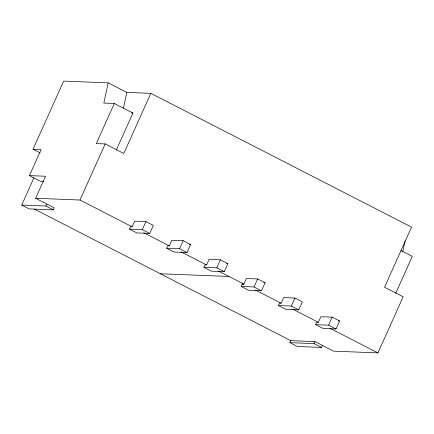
<?xml version="1.0" encoding="UTF-8"?>
<svg xmlns="http://www.w3.org/2000/svg" width="434" height="434" viewBox="0 0 434 434"><rect width="100%" height="100%" fill="white"/><g stroke="black" fill="none" stroke-linecap="round" stroke-linejoin="round"><path stroke-width="0.65" d="M40.096 152.866L33.044 149.247L63.662 81.109L108.196 82.856L103.845 103.075L114.326 103.487L132.95 113.041L116.323 150.034M123.451 108.066L126.82 92.409L108.196 82.856M402.66 252.029L405.047 240.941M43.932 181.477L40.574 181.341L29.398 175.613L41.105 149.562L33.044 149.247M29.398 175.613L45.527 176.242L35.615 198.284L54.239 207.843L53.339 209.844L29.149 208.895L21.7 205.076L33.928 177.864M21.7 205.076L45.89 206.025L46.791 204.018M114.326 103.487L96.315 143.567L105.185 143.914L123.809 153.468L150.826 93.348L411.551 227.107L384.535 287.227L403.159 296.78L377.943 352.891L333.589 351.155L314.97 341.601L290.775 340.652L34.253 209.052M35.615 198.284L79.97 200.025L105.185 143.914M129.419 229.114L130.498 226.711L132.115 226.776L134.632 221.161L145.922 221.606L153.376 225.425L149.768 233.443L136.867 232.939L129.419 229.114L142.319 229.619L149.768 233.443M142.319 229.619L145.922 221.606M166.667 248.226L167.746 245.818L169.358 245.883L171.88 240.273L183.17 240.713L190.618 244.537L187.016 252.55L174.115 252.046L166.667 248.226L179.567 248.731L187.016 252.55M179.567 248.731L183.17 240.713M203.915 267.333L204.994 264.93L206.606 264.99L209.128 259.38L220.418 259.82L227.866 263.644L224.264 271.657L211.363 271.152L203.915 267.333L216.816 267.838L224.264 271.657M216.816 267.838L220.418 259.82M241.158 286.44L242.243 284.037L243.854 284.102L246.376 278.487L257.666 278.932L265.114 282.751L261.512 290.769L248.606 290.265L241.158 286.44L254.064 286.945L261.512 290.769M254.064 286.945L257.666 278.932M278.406 305.547L279.485 303.144L281.102 303.209L283.619 297.599L294.908 298.039L302.362 301.858L298.755 309.876L285.854 309.371L278.406 305.547L291.306 306.057L298.755 309.876M291.306 306.057L294.908 298.039M322.419 345.421L321.518 347.422L297.328 346.478L289.874 342.654L290.775 340.652M315.654 324.659L316.733 322.25L318.344 322.316L320.867 316.706L332.156 317.146L339.605 320.97L336.003 328.983L323.102 328.478L315.654 324.659L328.554 325.164L336.003 328.983M289.874 342.654L314.07 343.603L314.97 341.601M328.554 325.164L332.156 317.146M395.672 293.351L412.3 256.353L400.886 250.499M126.82 92.409L150.826 93.348M131.638 112.986L132.95 113.041M189.289 244.483L190.618 244.537M226.537 263.59L227.866 263.644M160.412 273.773L228.957 276.458M263.785 282.702L265.114 282.751M338.276 320.916L339.605 320.97M79.97 200.025L132.115 226.776M143.735 232.738L169.358 245.883M180.978 251.845L206.606 264.99M218.226 270.952L243.854 284.102M255.474 290.064L281.102 303.209M292.722 309.171L318.344 322.316M329.992 328.288L377.943 352.891M242.243 284.037L243.387 284.623M45.89 206.025L53.339 209.844M314.07 343.603L321.518 347.422"/></g></svg>
